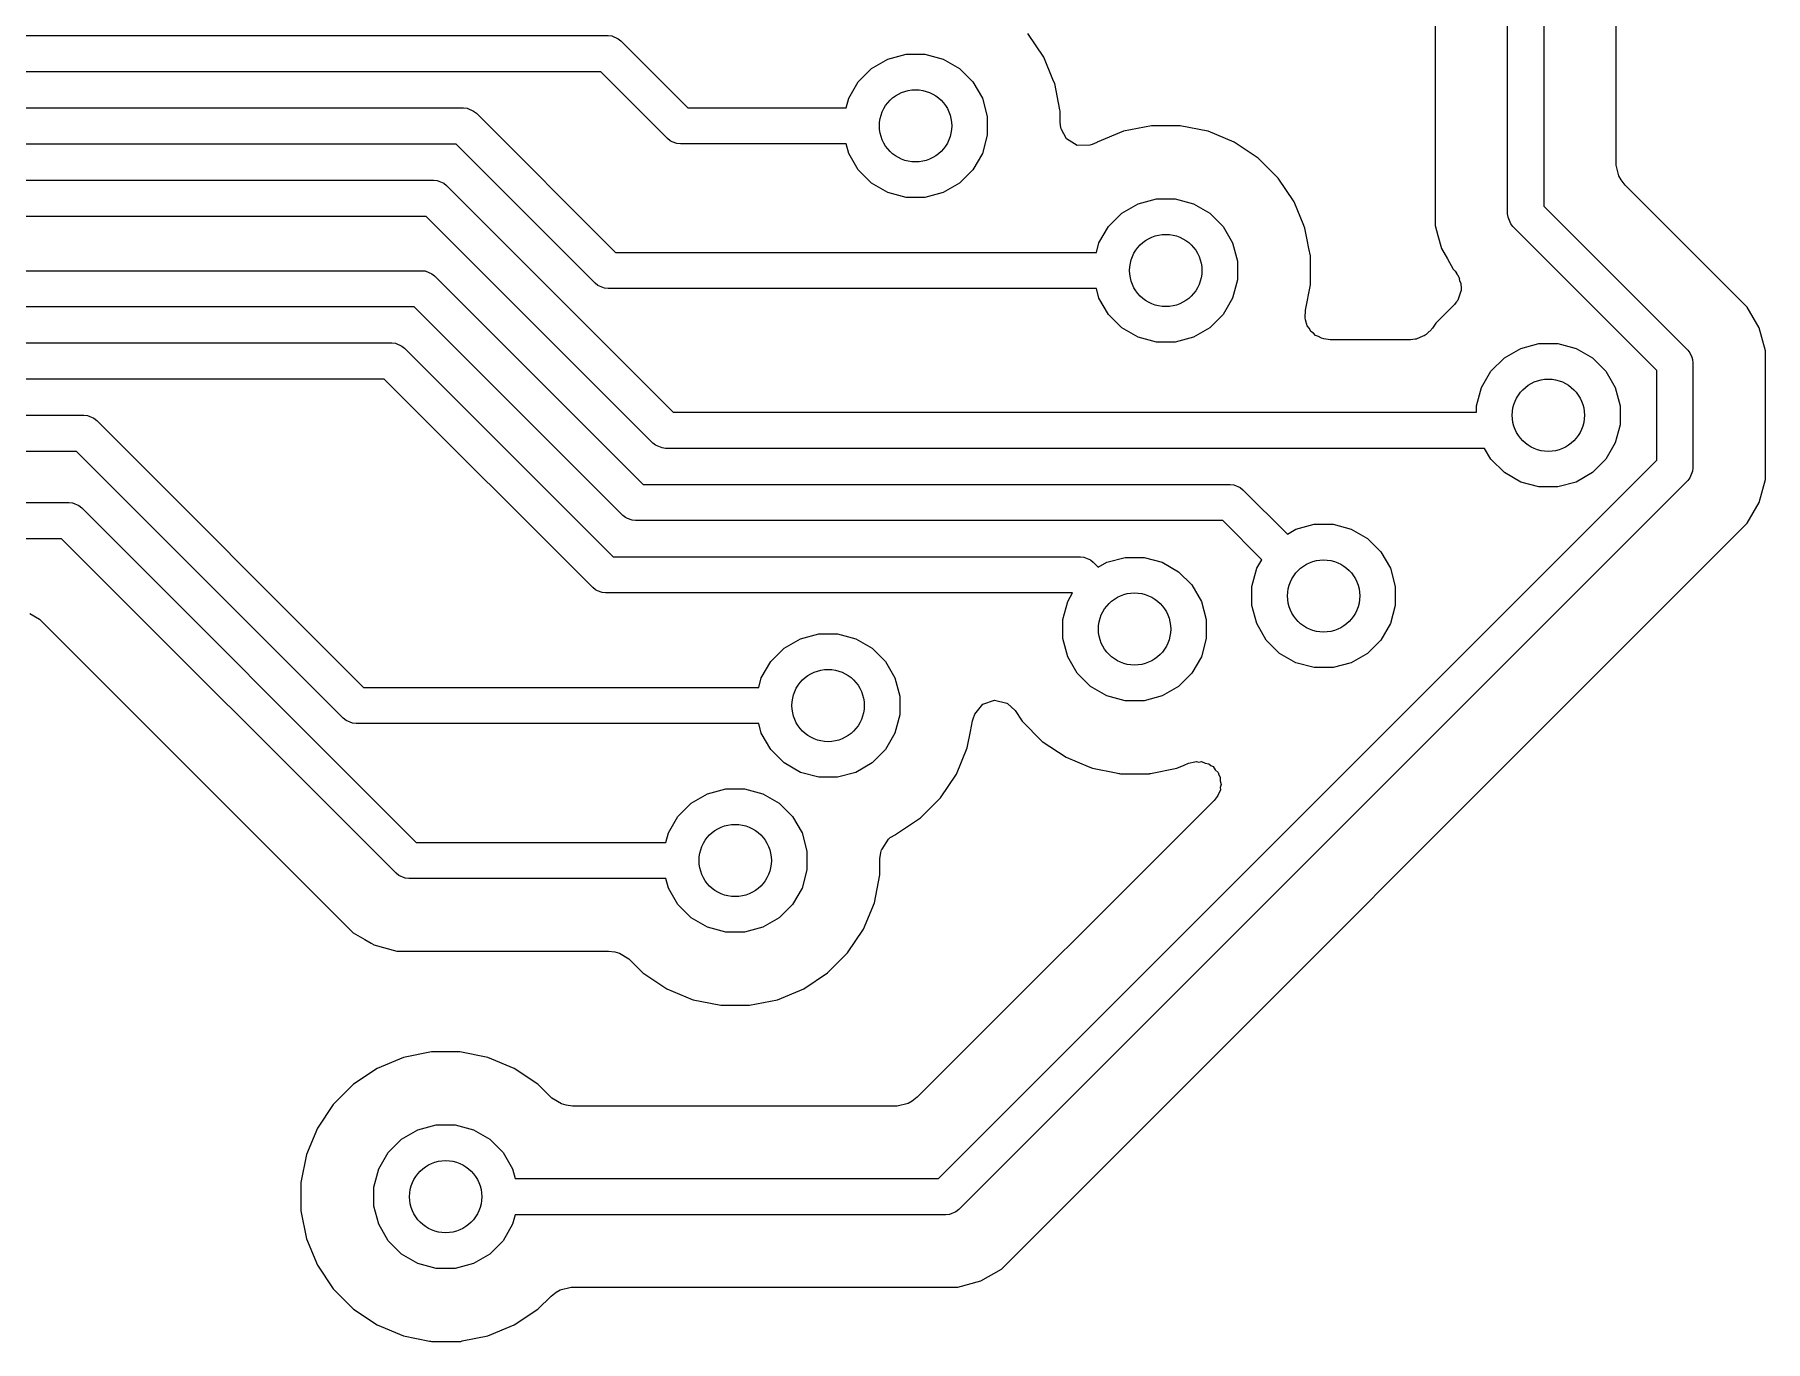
# Model space of a CAD drawing. Header units: inches. Extents: x 0.71 to 7.56, y -5.16 to -0.79.
# Drawn here: x 3.5995 to 3.9764, y -3.7922 to -3.5077 of the extents above; entities that cross this region are included whole.
import ezdxf

# ---------------------------------------------------------------- set-up
doc = ezdxf.new("R2010")
doc.units = ezdxf.units.IN
doc.header["$MEASUREMENT"] = 0
doc.layers.add('BLACK', color=250, linetype='CONTINUOUS')

msp = doc.modelspace()

# ---------------------------------------------------------------- linework, layer by layer
at = {"layer": 'BLACK', "linetype": 'CONTINUOUS'}
for p, q in [((3.92027, -3.54665), (3.92027, -3.27165)), ((3.92815, -3.27328), (3.92815, -3.54502)), ((3.94392, -3.53606), (3.94392, -3.28907)), ((3.90451, -3.49334), (3.90451, -3.54406)), ((3.39141, -3.50787), (3.72441, -3.50787)), ((3.72441, -3.50787), (3.72518, -3.50795)), ((3.72518, -3.50795), (3.7266, -3.50854)), ((3.7266, -3.50854), (3.72719, -3.50903)), ((3.81927, -3.51259), (3.81582, -3.50743)), ((3.72719, -3.50903), (3.74175, -3.52358)), ((3.78531, -3.51297), (3.78928, -3.51191)), ((3.78928, -3.51191), (3.79339, -3.51191)), ((3.79339, -3.51191), (3.79737, -3.51297)), ((3.82126, -3.5174), (3.81927, -3.51259)), ((3.81927, -3.51259), (3.81927, -3.51259)), ((3.81927, -3.51259), (3.81927, -3.51259)), ((3.72278, -3.51575), (3.38978, -3.51575)), ((3.73733, -3.5303), (3.72278, -3.51575)), ((3.77884, -3.51793), (3.78175, -3.51503)), ((3.78175, -3.51503), (3.78531, -3.51297)), ((3.79737, -3.51297), (3.80093, -3.51503)), ((3.80093, -3.51503), (3.80383, -3.51793)), ((3.77679, -3.52149), (3.77884, -3.51793)), ((3.80383, -3.51793), (3.80589, -3.52149)), ((3.82141, -3.51776), (3.82126, -3.5174)), ((3.82164, -3.51833), (3.82141, -3.51776)), ((3.82278, -3.52403), (3.82164, -3.51833)), ((3.82164, -3.51833), (3.82164, -3.51833)), ((3.34415, -3.52362), (3.69291, -3.52362)), ((3.69291, -3.52362), (3.69368, -3.5237)), ((3.69368, -3.5237), (3.6951, -3.52429)), ((3.74175, -3.52358), (3.77623, -3.52358)), ((3.77623, -3.52358), (3.77679, -3.52149)), ((3.80589, -3.52149), (3.80695, -3.52546)), ((3.82284, -3.52433), (3.82278, -3.52403)), ((3.6951, -3.52429), (3.6957, -3.52478)), ((3.6957, -3.52478), (3.726, -3.55508)), ((3.80695, -3.52546), (3.80695, -3.52958)), ((3.82285, -3.52441), (3.82284, -3.52433)), ((3.82285, -3.52678), (3.82285, -3.52441)), ((3.82298, -3.52786), (3.82285, -3.52678)), ((3.84272, -3.5275), (3.83663, -3.52871)), ((3.84893, -3.5275), (3.84272, -3.5275)), ((3.84272, -3.5275), (3.84272, -3.5275)), ((3.84272, -3.5275), (3.84272, -3.5275)), ((3.85501, -3.52871), (3.84893, -3.5275)), ((3.84893, -3.5275), (3.84893, -3.5275)), ((3.84893, -3.5275), (3.84893, -3.5275)), ((3.69128, -3.5315), (3.34252, -3.5315)), ((3.72159, -3.5618), (3.69128, -3.5315)), ((3.73793, -3.53079), (3.73733, -3.5303)), ((3.73835, -3.53097), (3.73793, -3.53079)), ((3.73935, -3.53138), (3.73835, -3.53097)), ((3.74012, -3.53146), (3.73935, -3.53138)), ((3.77623, -3.53146), (3.74012, -3.53146)), ((3.77679, -3.53355), (3.77623, -3.53146)), ((3.80695, -3.52958), (3.80589, -3.53355)), ((3.82305, -3.52818), (3.82298, -3.52786)), ((3.82418, -3.53036), (3.82305, -3.52818)), ((3.82652, -3.5318), (3.82418, -3.53036)), ((3.8308, -3.53113), (3.82979, -3.53159)), ((3.83085, -3.53111), (3.8308, -3.53114)), ((3.8308, -3.53114), (3.8308, -3.53113)), ((3.83087, -3.5311), (3.83085, -3.53111)), ((3.83089, -3.53109), (3.83087, -3.5311)), ((3.83663, -3.52871), (3.83089, -3.53109)), ((3.83089, -3.53109), (3.83089, -3.53109)), ((3.83089, -3.53109), (3.83089, -3.53109)), ((3.83663, -3.52871), (3.83663, -3.52871)), ((3.85502, -3.52871), (3.85501, -3.52871)), ((3.86075, -3.53109), (3.85502, -3.52871)), ((3.86591, -3.53454), (3.86075, -3.53109)), ((3.86075, -3.53109), (3.86075, -3.53109)), ((3.86075, -3.53109), (3.86075, -3.53109)), ((3.86075, -3.53109), (3.86075, -3.53109)), ((3.86075, -3.53109), (3.86075, -3.53109)), ((3.86075, -3.53109), (3.86075, -3.53109)), ((3.77884, -3.53711), (3.77679, -3.53355)), ((3.80589, -3.53355), (3.80383, -3.53711)), ((3.82927, -3.53175), (3.82652, -3.5318)), ((3.82979, -3.53159), (3.82927, -3.53175)), ((3.8703, -3.53893), (3.86591, -3.53454)), ((3.86591, -3.53454), (3.86591, -3.53454)), ((3.86591, -3.53454), (3.86591, -3.53454)), ((3.78175, -3.54001), (3.77884, -3.53711)), ((3.80383, -3.53711), (3.80093, -3.54001)), ((3.87375, -3.54409), (3.8703, -3.53893)), ((3.8703, -3.53893), (3.8703, -3.53893)), ((3.8703, -3.53893), (3.8703, -3.53893)), ((3.94451, -3.5384), (3.94392, -3.53606)), ((3.94501, -3.53931), (3.94451, -3.5384)), ((3.32449, -3.53937), (3.68639, -3.53937)), ((3.68639, -3.53937), (3.68716, -3.53945)), ((3.68716, -3.53945), (3.68858, -3.54003)), ((3.68858, -3.54003), (3.68917, -3.54052)), ((3.68917, -3.54052), (3.73853, -3.58988)), ((3.78531, -3.54207), (3.78175, -3.54001)), ((3.78928, -3.54313), (3.78531, -3.54207)), ((3.79737, -3.54207), (3.79339, -3.54313)), ((3.80093, -3.54001), (3.79737, -3.54207)), ((3.94584, -3.54042), (3.94501, -3.53931)), ((3.96879, -3.56337), (3.94584, -3.54042)), ((3.79339, -3.54313), (3.78928, -3.54313)), ((3.83333, -3.54943), (3.83624, -3.54652)), ((3.83624, -3.54652), (3.8398, -3.54447)), ((3.8398, -3.54447), (3.84377, -3.5434)), ((3.84377, -3.5434), (3.84788, -3.5434)), ((3.84788, -3.5434), (3.85185, -3.54447)), ((3.85185, -3.54447), (3.85541, -3.54652)), ((3.85541, -3.54652), (3.85832, -3.54943)), ((3.87589, -3.54925), (3.87375, -3.54409)), ((3.87375, -3.54409), (3.87375, -3.54409)), ((3.90451, -3.54406), (3.90451, -3.54925)), ((3.92815, -3.54502), (3.95948, -3.57635)), ((3.68476, -3.54724), (3.32286, -3.54724)), ((3.73411, -3.5966), (3.68476, -3.54724)), ((3.83127, -3.55299), (3.83333, -3.54943)), ((3.85832, -3.54943), (3.86037, -3.55299)), ((3.87613, -3.54982), (3.87589, -3.54925)), ((3.87663, -3.55236), (3.87613, -3.54982)), ((3.90451, -3.54925), (3.90509, -3.55141)), ((3.92035, -3.54742), (3.92027, -3.54665)), ((3.92094, -3.54884), (3.92035, -3.54742)), ((3.92143, -3.54944), (3.92094, -3.54884)), ((3.95276, -3.58077), (3.92143, -3.54944)), ((3.83071, -3.55508), (3.83127, -3.55299)), ((3.86037, -3.55299), (3.86144, -3.55696)), ((3.87701, -3.55426), (3.87663, -3.55236)), ((3.90509, -3.55141), (3.90585, -3.55426)), ((3.726, -3.55508), (3.83071, -3.55508)), ((3.86144, -3.55696), (3.86144, -3.56107)), ((3.87732, -3.55583), (3.87701, -3.55426)), ((3.87734, -3.5559), (3.87732, -3.55583)), ((3.87734, -3.55591), (3.87734, -3.5559)), ((3.87734, -3.56212), (3.87734, -3.55591)), ((3.90585, -3.55426), (3.90715, -3.55651)), ((3.90715, -3.55651), (3.90844, -3.55875)), ((3.31478, -3.55906), (3.6838, -3.55906)), ((3.6838, -3.55906), (3.68457, -3.55913)), ((3.68457, -3.55913), (3.68599, -3.55972)), ((3.68599, -3.55972), (3.68659, -3.56021)), ((3.68659, -3.56021), (3.732, -3.60562)), ((3.86144, -3.56107), (3.86037, -3.56504)), ((3.90844, -3.55875), (3.90844, -3.55875)), ((3.90844, -3.55875), (3.90883, -3.55914)), ((3.90883, -3.55914), (3.90912, -3.55959)), ((3.90912, -3.55959), (3.90915, -3.55969)), ((3.90915, -3.55969), (3.90929, -3.55988)), ((3.90929, -3.55988), (3.90934, -3.55998)), ((3.90934, -3.55998), (3.90932, -3.55999)), ((3.90932, -3.55999), (3.90965, -3.5605)), ((3.90965, -3.5605), (3.90976, -3.56076)), ((3.90976, -3.56076), (3.90972, -3.56078)), ((3.90972, -3.56078), (3.90981, -3.56126)), ((3.90981, -3.56126), (3.91009, -3.56179)), ((3.72218, -3.56229), (3.72159, -3.5618)), ((3.7236, -3.56288), (3.72218, -3.56229)), ((3.72437, -3.56295), (3.7236, -3.56288)), ((3.83071, -3.56295), (3.72437, -3.56295)), ((3.83127, -3.56504), (3.83071, -3.56295)), ((3.83333, -3.5686), (3.83127, -3.56504)), ((3.86037, -3.56504), (3.85832, -3.5686)), ((3.87623, -3.56769), (3.87734, -3.56212)), ((3.91, -3.56372), (3.9094, -3.56549)), ((3.91013, -3.56337), (3.91, -3.56372)), ((3.91009, -3.56179), (3.91014, -3.56304)), ((3.91014, -3.56337), (3.91013, -3.56337)), ((3.91014, -3.56304), (3.91016, -3.56315)), ((3.91015, -3.56334), (3.91014, -3.56337)), ((3.91016, -3.56326), (3.91015, -3.56329)), ((3.91015, -3.56329), (3.91015, -3.56333)), ((3.91015, -3.56333), (3.91015, -3.56334)), ((3.91016, -3.56315), (3.91016, -3.56315)), ((3.91016, -3.56315), (3.91016, -3.56317)), ((3.91016, -3.56317), (3.91016, -3.56318)), ((3.91016, -3.56318), (3.91016, -3.56326)), ((3.91016, -3.56326), (3.91016, -3.56326)), ((3.97246, -3.56704), (3.96879, -3.56337)), ((3.68217, -3.56693), (3.31237, -3.56693)), ((3.72759, -3.61234), (3.68217, -3.56693)), ((3.83624, -3.57151), (3.83333, -3.5686)), ((3.85832, -3.5686), (3.85541, -3.57151)), ((3.87619, -3.56934), (3.87623, -3.56769)), ((3.90869, -3.56642), (3.90465, -3.57046)), ((3.90907, -3.56595), (3.90869, -3.56642)), ((3.90914, -3.56589), (3.90907, -3.56595)), ((3.90918, -3.5658), (3.90914, -3.56589)), ((3.90931, -3.56563), (3.90918, -3.5658)), ((3.90933, -3.56564), (3.90931, -3.56563)), ((3.90937, -3.56558), (3.90933, -3.56564)), ((3.90938, -3.56555), (3.90937, -3.56558)), ((3.90941, -3.56551), (3.90938, -3.56555)), ((3.9094, -3.56549), (3.90941, -3.5655)), ((3.90941, -3.5655), (3.90941, -3.56551)), ((3.97505, -3.57153), (3.97246, -3.56704)), ((3.8398, -3.57357), (3.83624, -3.57151)), ((3.85541, -3.57151), (3.85185, -3.57357)), ((3.87625, -3.56977), (3.87619, -3.56934)), ((3.87664, -3.5711), (3.87625, -3.56977)), ((3.8771, -3.57163), (3.87664, -3.5711)), ((3.87739, -3.57227), (3.8771, -3.57163)), ((3.87798, -3.57265), (3.87739, -3.57227)), ((3.87844, -3.57318), (3.87798, -3.57265)), ((3.90251, -3.57294), (3.90235, -3.57304)), ((3.90259, -3.57289), (3.90251, -3.57294)), ((3.90287, -3.57261), (3.90259, -3.57289)), ((3.90362, -3.57196), (3.90287, -3.57261)), ((3.9037, -3.57177), (3.90362, -3.57196)), ((3.90393, -3.57155), (3.9037, -3.57177)), ((3.90465, -3.57046), (3.90393, -3.57155)), ((3.90465, -3.57046), (3.90465, -3.57046)), ((3.9764, -3.57654), (3.97505, -3.57153)), ((3.42126, -3.5748), (3.67728, -3.5748)), ((3.67728, -3.5748), (3.67805, -3.57488)), ((3.67805, -3.57488), (3.67947, -3.57547)), ((3.67947, -3.57547), (3.68007, -3.57596)), ((3.68007, -3.57596), (3.72548, -3.62137)), ((3.84377, -3.57463), (3.8398, -3.57357)), ((3.84788, -3.57463), (3.84377, -3.57463)), ((3.85185, -3.57357), (3.84788, -3.57463)), ((3.87911, -3.57338), (3.87844, -3.57318)), ((3.8797, -3.57376), (3.87911, -3.57338)), ((3.88023, -3.57391), (3.8797, -3.57376)), ((3.8816, -3.57411), (3.88023, -3.57391)), ((3.8991, -3.57411), (3.8816, -3.57411)), ((3.9001, -3.57401), (3.8991, -3.57411)), ((3.90036, -3.57395), (3.9001, -3.57401)), ((3.90183, -3.57331), (3.90036, -3.57395)), ((3.90209, -3.57322), (3.90183, -3.57331)), ((3.90229, -3.57309), (3.90209, -3.57322)), ((3.90235, -3.57304), (3.90229, -3.57309)), ((3.91955, -3.57806), (3.92311, -3.576)), ((3.92311, -3.576), (3.92708, -3.57494)), ((3.92708, -3.57494), (3.93119, -3.57494)), ((3.93119, -3.57494), (3.93516, -3.576)), ((3.93516, -3.576), (3.93872, -3.57806)), ((3.95948, -3.57635), (3.95997, -3.57695)), ((3.9764, -3.59937), (3.9764, -3.57654)), ((3.91664, -3.58096), (3.91955, -3.57806)), ((3.93872, -3.57806), (3.94163, -3.58096)), ((3.95997, -3.57695), (3.96036, -3.5779)), ((3.96036, -3.5779), (3.96055, -3.57837)), ((3.96055, -3.57837), (3.96063, -3.57914)), ((3.96063, -3.57914), (3.96063, -3.60197)), ((3.67565, -3.58268), (3.42289, -3.58268)), ((3.72107, -3.62809), (3.67565, -3.58268)), ((3.91458, -3.58452), (3.91664, -3.58096)), ((3.94163, -3.58096), (3.94368, -3.58452)), ((3.95276, -3.60034), (3.95276, -3.58077)), ((3.91352, -3.5885), (3.91458, -3.58452)), ((3.94368, -3.58452), (3.94475, -3.5885)), ((3.42778, -3.59055), (3.61024, -3.59055)), ((3.61024, -3.59055), (3.611, -3.59063)), ((3.611, -3.59063), (3.61242, -3.59121)), ((3.61242, -3.59121), (3.61302, -3.5917)), ((3.61302, -3.5917), (3.67114, -3.64982)), ((3.73853, -3.58988), (3.91352, -3.58988)), ((3.91352, -3.58988), (3.91352, -3.5885)), ((3.94475, -3.5885), (3.94475, -3.59261)), ((3.94475, -3.59261), (3.94368, -3.59658)), ((3.60861, -3.59843), (3.42941, -3.59843)), ((3.66672, -3.65654), (3.60861, -3.59843)), ((3.73471, -3.59709), (3.73411, -3.5966)), ((3.73613, -3.59767), (3.73471, -3.59709)), ((3.7369, -3.59775), (3.73613, -3.59767)), ((3.91526, -3.59775), (3.7369, -3.59775)), ((3.91664, -3.60014), (3.91526, -3.59775)), ((3.94368, -3.59658), (3.94163, -3.60014)), ((3.9764, -3.60456), (3.9764, -3.59937)), ((3.79631, -3.75678), (3.95276, -3.60034)), ((3.91955, -3.60304), (3.91664, -3.60014)), ((3.92311, -3.6051), (3.91955, -3.60304)), ((3.93872, -3.60304), (3.93516, -3.6051)), ((3.94163, -3.60014), (3.93872, -3.60304)), ((3.96055, -3.60273), (3.95997, -3.60415)), ((3.96063, -3.60197), (3.96055, -3.60273)), ((3.732, -3.60562), (3.85986, -3.60562)), ((3.95948, -3.60475), (3.80073, -3.7635)), ((3.85986, -3.60562), (3.86062, -3.6057)), ((3.86062, -3.6057), (3.86204, -3.60629)), ((3.86204, -3.60629), (3.86264, -3.60678)), ((3.86264, -3.60678), (3.8723, -3.61643)), ((3.92708, -3.60616), (3.92311, -3.6051)), ((3.93119, -3.60616), (3.92708, -3.60616)), ((3.93516, -3.6051), (3.93119, -3.60616)), ((3.95997, -3.60415), (3.95948, -3.60475)), ((3.97505, -3.60957), (3.9764, -3.60456)), ((3.43104, -3.60956), (3.60697, -3.60956)), ((3.60697, -3.60956), (3.60774, -3.60964)), ((3.60774, -3.60964), (3.60916, -3.61022)), ((3.60916, -3.61022), (3.60976, -3.61071)), ((3.60976, -3.61071), (3.68262, -3.68358)), ((3.97246, -3.61407), (3.97505, -3.60957)), ((3.72819, -3.61283), (3.72759, -3.61234)), ((3.7286, -3.61301), (3.72819, -3.61283)), ((3.7296, -3.61342), (3.7286, -3.61301)), ((3.73037, -3.6135), (3.7296, -3.61342)), ((3.85823, -3.6135), (3.73037, -3.6135)), ((3.81004, -3.77648), (3.97246, -3.61407)), ((3.86673, -3.622), (3.85823, -3.6135)), ((3.87417, -3.61535), (3.87814, -3.61429)), ((3.87814, -3.61429), (3.88225, -3.61429)), ((3.88225, -3.61429), (3.88622, -3.61535)), ((3.60534, -3.61743), (3.43268, -3.61743)), ((3.67821, -3.6903), (3.60534, -3.61743)), ((3.8723, -3.61643), (3.87417, -3.61535)), ((3.88622, -3.61535), (3.88978, -3.61741)), ((3.88978, -3.61741), (3.89269, -3.62031)), ((3.72548, -3.62137), (3.82724, -3.62137)), ((3.82724, -3.62137), (3.82801, -3.62145)), ((3.82801, -3.62145), (3.82943, -3.62204)), ((3.83301, -3.62255), (3.83698, -3.62149)), ((3.83698, -3.62149), (3.84109, -3.62149)), ((3.84109, -3.62149), (3.84506, -3.62255)), ((3.86565, -3.62388), (3.86673, -3.622)), ((3.89269, -3.62031), (3.89475, -3.62388)), ((3.82943, -3.62204), (3.83003, -3.62252)), ((3.83003, -3.62252), (3.83113, -3.62363)), ((3.83113, -3.62363), (3.83301, -3.62255)), ((3.84506, -3.62255), (3.84862, -3.62461)), ((3.84862, -3.62461), (3.85153, -3.62751)), ((3.86458, -3.62785), (3.86565, -3.62388)), ((3.89475, -3.62388), (3.89581, -3.62785)), ((3.72166, -3.62858), (3.72107, -3.62809)), ((3.72208, -3.62875), (3.72166, -3.62858)), ((3.72308, -3.62917), (3.72208, -3.62875)), ((3.72385, -3.62925), (3.72308, -3.62917)), ((3.82554, -3.62925), (3.72385, -3.62925)), ((3.82448, -3.63107), (3.82554, -3.62925)), ((3.85153, -3.62751), (3.85358, -3.63107)), ((3.86458, -3.63196), (3.86458, -3.62785)), ((3.89581, -3.62785), (3.89581, -3.63196)), ((3.82342, -3.63504), (3.82448, -3.63107)), ((3.85358, -3.63107), (3.85465, -3.63504)), ((3.86565, -3.63593), (3.86458, -3.63196)), ((3.89581, -3.63196), (3.89475, -3.63593)), ((3.59846, -3.63369), (3.60053, -3.63492)), ((3.60053, -3.63492), (3.66522, -3.69961)), ((3.82342, -3.63916), (3.82342, -3.63504)), ((3.85465, -3.63504), (3.85465, -3.63916)), ((3.8677, -3.63949), (3.86565, -3.63593)), ((3.89475, -3.63593), (3.89269, -3.63949)), ((3.76271, -3.64127), (3.76627, -3.63921)), ((3.76627, -3.63921), (3.77024, -3.63815)), ((3.77024, -3.63815), (3.77435, -3.63815)), ((3.77435, -3.63815), (3.77832, -3.63921)), ((3.77832, -3.63921), (3.78188, -3.64127)), ((3.82448, -3.64313), (3.82342, -3.63916)), ((3.85465, -3.63916), (3.85358, -3.64313)), ((3.87061, -3.6424), (3.8677, -3.63949)), ((3.89269, -3.63949), (3.88978, -3.6424)), ((3.75774, -3.64773), (3.7598, -3.64417)), ((3.7598, -3.64417), (3.76271, -3.64127)), ((3.78188, -3.64127), (3.78479, -3.64417)), ((3.78479, -3.64417), (3.78684, -3.64773)), ((3.82654, -3.64669), (3.82448, -3.64313)), ((3.85358, -3.64313), (3.85153, -3.64669)), ((3.87417, -3.64445), (3.87061, -3.6424)), ((3.87814, -3.64551), (3.87417, -3.64445)), ((3.88622, -3.64445), (3.88225, -3.64551)), ((3.88978, -3.6424), (3.88622, -3.64445)), ((3.75718, -3.64982), (3.75774, -3.64773)), ((3.78684, -3.64773), (3.78791, -3.6517)), ((3.82945, -3.64959), (3.82654, -3.64669)), ((3.85153, -3.64669), (3.84862, -3.64959)), ((3.88225, -3.64551), (3.87814, -3.64551)), ((3.67114, -3.64982), (3.75718, -3.64982)), ((3.78791, -3.6517), (3.78791, -3.65582)), ((3.83301, -3.65165), (3.82945, -3.64959)), ((3.83698, -3.65271), (3.83301, -3.65165)), ((3.84506, -3.65165), (3.84109, -3.65271)), ((3.84862, -3.64959), (3.84506, -3.65165)), ((3.78791, -3.65582), (3.78684, -3.65979)), ((3.80407, -3.65611), (3.80425, -3.65565)), ((3.80425, -3.65565), (3.80596, -3.65349)), ((3.80596, -3.65349), (3.80856, -3.6526)), ((3.80856, -3.6526), (3.81123, -3.65326)), ((3.81123, -3.65326), (3.81139, -3.65334)), ((3.81139, -3.65334), (3.81299, -3.65485)), ((3.81299, -3.65485), (3.81455, -3.65719)), ((3.84109, -3.65271), (3.83698, -3.65271)), ((3.66732, -3.65703), (3.66672, -3.65654)), ((3.66874, -3.65762), (3.66732, -3.65703)), ((3.66951, -3.6577), (3.66874, -3.65762)), ((3.75718, -3.6577), (3.66951, -3.6577)), ((3.75774, -3.65979), (3.75718, -3.6577)), ((3.8026, -3.66295), (3.8033, -3.65943)), ((3.8033, -3.65943), (3.80376, -3.65709)), ((3.80376, -3.65709), (3.80403, -3.65621)), ((3.80403, -3.65621), (3.80407, -3.65611)), ((3.81455, -3.65719), (3.81455, -3.65719)), ((3.81455, -3.65719), (3.81894, -3.66158)), ((3.7598, -3.66335), (3.75774, -3.65979)), ((3.76271, -3.66625), (3.7598, -3.66335)), ((3.78479, -3.66335), (3.78188, -3.66625)), ((3.78684, -3.65979), (3.78479, -3.66335)), ((3.80022, -3.66869), (3.8026, -3.66295)), ((3.81894, -3.66158), (3.81894, -3.66158)), ((3.81894, -3.66158), (3.81894, -3.66158)), ((3.81894, -3.66158), (3.8241, -3.66503)), ((3.76627, -3.66831), (3.76271, -3.66625)), ((3.78188, -3.66625), (3.77832, -3.66831)), ((3.8241, -3.66503), (3.82411, -3.66503)), ((3.82411, -3.66503), (3.8289, -3.66701)), ((3.8289, -3.66701), (3.82984, -3.6674)), ((3.84823, -3.6674), (3.84982, -3.66675)), ((3.84982, -3.66675), (3.85079, -3.66634)), ((3.85079, -3.66634), (3.85213, -3.666)), ((3.85213, -3.666), (3.85248, -3.66596)), ((3.85248, -3.66596), (3.85305, -3.66606)), ((3.85305, -3.66606), (3.85361, -3.66597)), ((3.85361, -3.66597), (3.85437, -3.6663)), ((3.85437, -3.6663), (3.85519, -3.66645)), ((3.85519, -3.66645), (3.85561, -3.66684)), ((3.85561, -3.66684), (3.85614, -3.66707)), ((3.85614, -3.66707), (3.8566, -3.66776)), ((3.77024, -3.66937), (3.76627, -3.66831)), ((3.77435, -3.66937), (3.77024, -3.66937)), ((3.77832, -3.66831), (3.77435, -3.66937)), ((3.79677, -3.67385), (3.80022, -3.66869)), ((3.82984, -3.6674), (3.83501, -3.66843)), ((3.83501, -3.66843), (3.83563, -3.66856)), ((3.83563, -3.66856), (3.83574, -3.66858)), ((3.83574, -3.66858), (3.83593, -3.66862)), ((3.83593, -3.66862), (3.84214, -3.66862)), ((3.84214, -3.66862), (3.84225, -3.66862)), ((3.84225, -3.66862), (3.84237, -3.66858)), ((3.84237, -3.66858), (3.84249, -3.66855)), ((3.84249, -3.66855), (3.84823, -3.6674)), ((3.8566, -3.66776), (3.8572, -3.66833)), ((3.8572, -3.66833), (3.85735, -3.66888)), ((3.85735, -3.66888), (3.85766, -3.66936)), ((3.85766, -3.66936), (3.85768, -3.67019)), ((3.85768, -3.67019), (3.85788, -3.67099)), ((3.85788, -3.67099), (3.8577, -3.67158)), ((3.74248, -3.67502), (3.74604, -3.67296)), ((3.74604, -3.67296), (3.75001, -3.6719)), ((3.75001, -3.6719), (3.75412, -3.6719)), ((3.75412, -3.6719), (3.75809, -3.67296)), ((3.75809, -3.67296), (3.76165, -3.67502)), ((3.85635, -3.67444), (3.79171, -3.73908)), ((3.79238, -3.67824), (3.79677, -3.67385)), ((3.85705, -3.67355), (3.85635, -3.67444)), ((3.85716, -3.67338), (3.85705, -3.67355)), ((3.85771, -3.67211), (3.85716, -3.67338)), ((3.8577, -3.67158), (3.85771, -3.67211)), ((3.73751, -3.68149), (3.73957, -3.67793)), ((3.73957, -3.67793), (3.74248, -3.67502)), ((3.76165, -3.67502), (3.76456, -3.67793)), ((3.76456, -3.67793), (3.76661, -3.68149)), ((3.78722, -3.68169), (3.79238, -3.67824)), ((3.73695, -3.68358), (3.73751, -3.68149)), ((3.76661, -3.68149), (3.76768, -3.68546)), ((3.78584, -3.68253), (3.78701, -3.68181)), ((3.78701, -3.6818), (3.7871, -3.68175)), ((3.78701, -3.68181), (3.78701, -3.6818)), ((3.7871, -3.68175), (3.78717, -3.68171)), ((3.78717, -3.68171), (3.78722, -3.68169)), ((3.68262, -3.68358), (3.73695, -3.68358)), ((3.76768, -3.68546), (3.76768, -3.68957)), ((3.78358, -3.68716), (3.78378, -3.68579)), ((3.78378, -3.68579), (3.78395, -3.6852)), ((3.78395, -3.6852), (3.78404, -3.68505)), ((3.78404, -3.68505), (3.78544, -3.68288)), ((3.78544, -3.68288), (3.78584, -3.68253)), ((3.78544, -3.68288), (3.78544, -3.68288)), ((3.76768, -3.68957), (3.76661, -3.69354)), ((3.78358, -3.69062), (3.78358, -3.68716)), ((3.6788, -3.69079), (3.67821, -3.6903)), ((3.68022, -3.69137), (3.6788, -3.69079)), ((3.68099, -3.69145), (3.68022, -3.69137)), ((3.73695, -3.69145), (3.68099, -3.69145)), ((3.73751, -3.69354), (3.73695, -3.69145)), ((3.73957, -3.6971), (3.73751, -3.69354)), ((3.76661, -3.69354), (3.76456, -3.6971)), ((3.78237, -3.6967), (3.78358, -3.69062)), ((3.74248, -3.70001), (3.73957, -3.6971)), ((3.76456, -3.6971), (3.76165, -3.70001)), ((3.77999, -3.70244), (3.78237, -3.6967)), ((3.66522, -3.69961), (3.66889, -3.70328)), ((3.74604, -3.70206), (3.74248, -3.70001)), ((3.76165, -3.70001), (3.75809, -3.70206)), ((3.66889, -3.70328), (3.66889, -3.70328)), ((3.66889, -3.70328), (3.66889, -3.70328)), ((3.66889, -3.70328), (3.67141, -3.70474)), ((3.67141, -3.70474), (3.67278, -3.70553)), ((3.75001, -3.70313), (3.74604, -3.70206)), ((3.75412, -3.70313), (3.75001, -3.70313)), ((3.75809, -3.70206), (3.75412, -3.70313)), ((3.77654, -3.7076), (3.77999, -3.70244)), ((3.67278, -3.70553), (3.67328, -3.70581)), ((3.67328, -3.70581), (3.67338, -3.70587)), ((3.67338, -3.70587), (3.67839, -3.70722)), ((3.67839, -3.70722), (3.72447, -3.70722)), ((3.72447, -3.70722), (3.72585, -3.70741)), ((3.72585, -3.70741), (3.72684, -3.70771)), ((3.72684, -3.70771), (3.72892, -3.70894)), ((3.77215, -3.71199), (3.77654, -3.7076)), ((3.72892, -3.70894), (3.73078, -3.7108)), ((3.73078, -3.7108), (3.73197, -3.71199)), ((3.73197, -3.71199), (3.73714, -3.71544)), ((3.76699, -3.71544), (3.77215, -3.71199)), ((3.73714, -3.71544), (3.73714, -3.71544)), ((3.73714, -3.71544), (3.73714, -3.71544)), ((3.73714, -3.71544), (3.73714, -3.71544)), ((3.73714, -3.71544), (3.74272, -3.71776)), ((3.76126, -3.71782), (3.76699, -3.71544)), ((3.74272, -3.71776), (3.74287, -3.71782)), ((3.74287, -3.71782), (3.74287, -3.71782)), ((3.74287, -3.71782), (3.74287, -3.71782)), ((3.74287, -3.71782), (3.74287, -3.71782)), ((3.74287, -3.71782), (3.74476, -3.71819)), ((3.74476, -3.71819), (3.74896, -3.71903)), ((3.74896, -3.71903), (3.74896, -3.71903)), ((3.74896, -3.71903), (3.74896, -3.71903)), ((3.74896, -3.71903), (3.75517, -3.71903)), ((3.75517, -3.71903), (3.76126, -3.71782)), ((3.75517, -3.71903), (3.75517, -3.71903)), ((3.67982, -3.73041), (3.67408, -3.73279)), ((3.68591, -3.7292), (3.67982, -3.73041)), ((3.67982, -3.73041), (3.67982, -3.73041)), ((3.69211, -3.7292), (3.68591, -3.7292)), ((3.68591, -3.7292), (3.68591, -3.7292)), ((3.68591, -3.7292), (3.68591, -3.7292)), ((3.6982, -3.73041), (3.69211, -3.7292)), ((3.69211, -3.7292), (3.69211, -3.7292)), ((3.69211, -3.7292), (3.69211, -3.7292)), ((3.70394, -3.73279), (3.6982, -3.73041)), ((3.6982, -3.73041), (3.6982, -3.73041)), ((3.67408, -3.73279), (3.66892, -3.73624)), ((3.67408, -3.73279), (3.67408, -3.73279)), ((3.67408, -3.73279), (3.67408, -3.73279)), ((3.7091, -3.73624), (3.70394, -3.73279)), ((3.70394, -3.73279), (3.70394, -3.73279)), ((3.70394, -3.73279), (3.70394, -3.73279)), ((3.70394, -3.73279), (3.70394, -3.73279)), ((3.70394, -3.73279), (3.70394, -3.73279)), ((3.66892, -3.73624), (3.66453, -3.74063)), ((3.66892, -3.73624), (3.66892, -3.73624)), ((3.66892, -3.73624), (3.66892, -3.73624)), ((3.71215, -3.73929), (3.7091, -3.73624)), ((3.66453, -3.74063), (3.66108, -3.74579)), ((3.66453, -3.74063), (3.66453, -3.74063)), ((3.66453, -3.74063), (3.66453, -3.74063)), ((3.71423, -3.74052), (3.71215, -3.73929)), ((3.71522, -3.74081), (3.71423, -3.74052)), ((3.7166, -3.74101), (3.71522, -3.74081)), ((3.78735, -3.74101), (3.7166, -3.74101)), ((3.7166, -3.74101), (3.7166, -3.74101)), ((3.7166, -3.74101), (3.7166, -3.74101)), ((3.78969, -3.74041), (3.78735, -3.74101)), ((3.7906, -3.73992), (3.78969, -3.74041)), ((3.79171, -3.73908), (3.7906, -3.73992)), ((3.66108, -3.74579), (3.65871, -3.75152)), ((3.66108, -3.74579), (3.66108, -3.74579)), ((3.66108, -3.74579), (3.66108, -3.74579)), ((3.67942, -3.74822), (3.68298, -3.74617)), ((3.68298, -3.74617), (3.68695, -3.7451)), ((3.68695, -3.7451), (3.69107, -3.7451)), ((3.69107, -3.7451), (3.69504, -3.74617)), ((3.69504, -3.74617), (3.6986, -3.74822)), ((3.67652, -3.75113), (3.67942, -3.74822)), ((3.6986, -3.74822), (3.7015, -3.75113)), ((3.65871, -3.75152), (3.65749, -3.75761)), ((3.65871, -3.75152), (3.65871, -3.75152)), ((3.67446, -3.75469), (3.67652, -3.75113)), ((3.7015, -3.75113), (3.70356, -3.75469)), ((3.65749, -3.75761), (3.65749, -3.75761)), ((3.65749, -3.75761), (3.65749, -3.76382)), ((3.6734, -3.75866), (3.67446, -3.75469)), ((3.70356, -3.75469), (3.70412, -3.75678)), ((3.70412, -3.75678), (3.79631, -3.75678)), ((3.6734, -3.76277), (3.6734, -3.75866)), ((3.65749, -3.76382), (3.65749, -3.76382)), ((3.65749, -3.76382), (3.65749, -3.76382)), ((3.65749, -3.76382), (3.65871, -3.76991)), ((3.67446, -3.76674), (3.6734, -3.76277)), ((3.70412, -3.76465), (3.70356, -3.76674)), ((3.79794, -3.76465), (3.70412, -3.76465)), ((3.79871, -3.76458), (3.79794, -3.76465)), ((3.80013, -3.76399), (3.79871, -3.76458)), ((3.80073, -3.7635), (3.80013, -3.76399)), ((3.67652, -3.7703), (3.67446, -3.76674)), ((3.70356, -3.76674), (3.7015, -3.7703)), ((3.65871, -3.76991), (3.65871, -3.76991)), ((3.65871, -3.76991), (3.66108, -3.77564)), ((3.67942, -3.77321), (3.67652, -3.7703)), ((3.7015, -3.7703), (3.6986, -3.77321)), ((3.66108, -3.77564), (3.66108, -3.77564)), ((3.66108, -3.77564), (3.66108, -3.77564)), ((3.66108, -3.77564), (3.66453, -3.78081)), ((3.68298, -3.77527), (3.67942, -3.77321)), ((3.68695, -3.77633), (3.68298, -3.77527)), ((3.69107, -3.77633), (3.68695, -3.77633)), ((3.69504, -3.77527), (3.69107, -3.77633)), ((3.6986, -3.77321), (3.69504, -3.77527)), ((3.80555, -3.77908), (3.81004, -3.77648)), ((3.80054, -3.78042), (3.80555, -3.77908)), ((3.66453, -3.78081), (3.66453, -3.78081)), ((3.66453, -3.78081), (3.66453, -3.78081)), ((3.66453, -3.78081), (3.66892, -3.7852)), ((3.7091, -3.7852), (3.71195, -3.78235)), ((3.71195, -3.78235), (3.71306, -3.78151)), ((3.71306, -3.78151), (3.71397, -3.78102)), ((3.71397, -3.78102), (3.71631, -3.78042)), ((3.71631, -3.78042), (3.80054, -3.78042)), ((3.80054, -3.78042), (3.80054, -3.78042)), ((3.66892, -3.7852), (3.66892, -3.7852)), ((3.66892, -3.7852), (3.66892, -3.7852)), ((3.66892, -3.7852), (3.67408, -3.78864)), ((3.70394, -3.78864), (3.7091, -3.7852)), ((3.67408, -3.78864), (3.67408, -3.78864)), ((3.67408, -3.78864), (3.67982, -3.79102)), ((3.67982, -3.79102), (3.67982, -3.79102)), ((3.67982, -3.79102), (3.6855, -3.79215)), ((3.69259, -3.79214), (3.6982, -3.79102)), ((3.6982, -3.79102), (3.70394, -3.78864)), ((3.6855, -3.79215), (3.68561, -3.79217)), ((3.68561, -3.79217), (3.68561, -3.79217)), ((3.68561, -3.79217), (3.68571, -3.7922)), ((3.68571, -3.7922), (3.68591, -3.79223)), ((3.68591, -3.79223), (3.69211, -3.79223)), ((3.69211, -3.79223), (3.69228, -3.79223)), ((3.69228, -3.79223), (3.69259, -3.79214))]:
    msp.add_line(p, q, dxfattribs=at)
at = {"layer": 'BLACK'}
for centre in [(3.79134, -3.52752), (3.84582, -3.55902), (3.92913, -3.59055), (3.8802, -3.6299), (3.83903, -3.6371), (3.77229, -3.65376), (3.75206, -3.68751), (3.68901, -3.76072)]:
    msp.add_circle(centre, 0.00787, dxfattribs=at)
at = {"layer": 'WHITE'}
for centre in [(3.79134, -3.52752), (3.84582, -3.55902), (3.92913, -3.59055), (3.8802, -3.6299), (3.83903, -3.6371), (3.77229, -3.65376), (3.75206, -3.68751), (3.68901, -3.76072)]:
    msp.add_circle(centre, 0.00787, dxfattribs=at)

doc.saveas('drawing.dxf')
